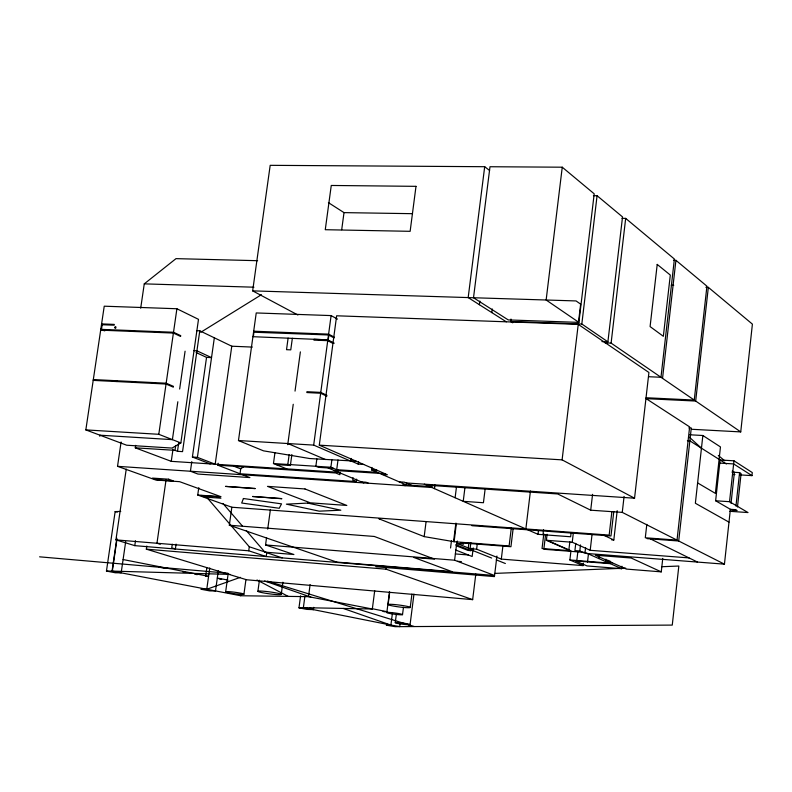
<?xml version="1.0" encoding="UTF-8"?>
<svg xmlns="http://www.w3.org/2000/svg" width="792" height="792" viewBox="0 0 792 792"><rect width="100%" height="100%" fill="white"/><g stroke="black" fill="none" stroke-linecap="round" stroke-linejoin="round"><path stroke-width="1.19" d="M729.739 511.305L748.014 512.553L729.541 501.692L733.976 460.805L720.096 459.984L715.631 500.772L731.907 510.187L737.095 510.543L735.58 509.662L730.382 509.306L724.442 564.161L585.13 553.351L579.803 550.984L574.913 550.608L575.764 543.352M731.036 503.336L734.392 472.299L732.303 470.983M691.446 429.264L740.738 431.907L752.4 324.126L708.335 287.348L705.86 287.278M735.966 506.078L739.579 472.616L731.966 472.151M737.481 506.969L741.084 473.567L739.579 472.616M739.807 474.883L751.974 475.636L752.301 472.586L733.976 460.805M646.817 524.363L645.292 537.778L677.021 540.124L689.634 426.888L646.381 398.802M646.104 397.742L694.247 400.069L706.929 286.179L675.923 260.311L673.467 260.251M724.442 564.161L678.704 540.995L691.287 427.987L688.842 427.858M740.738 431.907L695.683 401.049L708.335 287.348M689.624 434.768L702.86 435.501L695.366 503.257L728.996 522.146M662.538 378.348L675.923 260.311M661.261 571.864L631.184 558.014L595.297 555.222L626.383 569.082L661.261 571.864L662.765 558.419M677.021 540.124L622.255 512.384L624.086 496.426M621.641 568.706L610.325 563.676L575.368 560.914L587.05 565.933L621.641 568.706L621.928 566.24M406.187 482.952L634.55 498.208L648.925 372.488L578.239 324.354L336.649 315.79L319.295 445.153L387.387 474.774L382.071 474.428M694.247 400.069L611.107 343.114L625.68 218.384L621.977 218.325M587.476 562.28L588.476 553.727M689.02 557.905L590.198 550.301L592.05 534.452M598.871 558.588L599.148 556.162M605.494 562.775L605.92 559.132M611.86 511.8L609.167 535.105L231.838 507.227L197.733 495.03L198.772 487.674M607.484 562.419L607.771 559.984M613.8 511.503L610.969 535.986L471.923 525.69M570.884 551.41L569.884 559.964L608.909 563.053L609.187 560.617M610.325 563.676L610.612 561.221M611.602 539.827L613.81 539.986L617.196 510.662M569.844 541.688L568.844 550.143L546.381 540.283L547.094 534.283M571.072 533.085L570.636 536.768L538.006 534.323L527.799 529.828M590.198 550.301L572.24 542.243L573.378 532.59M576.814 560.508L577.823 551.925M579.803 550.984L580.506 544.936M601.93 341.609L607.9 341.847L622.532 216.919L597.079 195.703L593.416 195.664M468.765 548.569L476.616 549.183L501.306 559.093L583.061 565.617L583.348 563.181M608.909 563.053L585.041 552.45L585.605 547.579M622.255 512.384L590.713 510.187L592.574 494.337M538.006 534.323L538.441 530.66M542.985 534.699L543.569 529.808M543.807 533.848L542.045 548.519L570.933 550.747L547.252 540.352M545.579 534.62L543.827 549.262L585.041 552.45M634.55 498.208L562.102 459.865L580.645 304.148L576.081 300.94L252.658 290.872L270.191 165.33L484.694 166.706L489.585 170.478M578.893 322.393L594.198 193.812L562.251 167.201L489.991 166.736L473.507 297.743L508.226 319.918L578.893 322.393L546.143 300.01L562.251 167.201M607.9 341.847L581.823 324.007L597.079 195.703M511.335 527.739L509.108 545.965L454.103 541.718L424.175 536.61L378.942 518.809L380.477 518.918M513.147 528.521L510.939 546.718L460.796 542.837L463.627 543.965L457.043 543.461L457.35 541.035M530.432 491.03L525.858 528.947L424.334 484.169M476.616 549.183L477.22 544.312M485.1 489.258L483.437 502.732L463.231 501.326L464.894 487.951M146.797 546.015L146.342 549.163L246.589 579.764L472.656 599.643L475.814 574.052M512.741 322.799L510.692 321.493L510.988 319.057M496.93 556.043L494.416 576.606L375.933 566.735L376.071 565.666M501.306 559.093L502.94 545.718M450.559 548.005L451.47 540.728M453.578 541.51L455.875 523.126M454.103 541.718L456.38 523.443M126.245 469.092L115.919 539.877L134.818 545.648L494.545 575.507L454.598 560.211L456.885 541.867M491.802 312.592L492.258 308.949M468.27 547.985L468.874 543.104M470.854 542.589L470.102 548.668L457.043 543.461M456.073 545.708L467.973 550.42L470.913 550.658L471.21 548.282M473.22 547.935L472.161 556.489L455.727 550.034M424.175 536.61L426.027 522.067M432.204 485.05L431.887 487.496L117.533 466.33L121.097 441.995M434.491 488.644L434.957 484.971M484.694 166.706L468.181 297.584L506.335 321.829M455.113 497.742L456.489 486.773M479.407 304.712L479.863 301.069M386.833 612.523L389.506 591.743M388.13 604.484L389.704 592.258M392.476 612.82L390.901 625.086L386.318 625.175L395.129 626.67L672.26 625.096L678.833 566.033L661.548 566.726M395.257 622.641L396.356 614.067M400.049 624.165L399.732 626.581L390.901 625.086L303.376 607.652L304.91 596.178M402.514 614.681A7.95 0.653 7.4 0 0 391.486 612.592A7.95 0.653 7.4 0 0 390.02 613.533A7.95 0.653 7.4 0 0 402.514 614.681L403.455 607.355M410.216 607.533A11.197 0.95 7.4 0 0 394.723 604.553A11.197 0.95 7.4 0 0 392.594 605.929A11.197 0.95 7.4 0 0 410.216 607.533L411.929 594.079M410.068 624.68L413.968 594.079M303.376 607.652L372.329 609.008L374.705 590.664M472.656 599.643L386.13 569.201L386.407 567.003M351.044 458.41L350.688 461.132L313.682 445.104L238.471 440.54L256.232 312.949L331.106 315.592L337.491 319.097M353.054 477.625L352.737 480.081L356.331 481.576L356.647 479.13M356.162 461.192L309.741 458.538L263.479 450.836L238.471 440.54M363.667 464.458L358.251 464.112L358.578 461.667M406.326 484.942L371.567 469.884L371.884 467.428M116.85 538.213L112.058 571.101L240.689 595.742L308.504 596.663L310.118 584.555M339.184 470.745L330.888 467.25L331.858 459.904M300.584 595.822L298.98 607.83L306.821 609.394L313.394 609.632L313.701 607.345M338.006 459.954L336.709 469.696L377.24 472.339M340.213 472.27L339.887 474.715L335.709 472.972L217.879 465.211L218.156 463.231M314.701 334.432L314.82 333.59M281.229 594.485A11.781 0.98 7.6 0 0 264.33 591.287A11.781 0.98 7.6 0 0 263.142 592.842A11.781 0.98 7.6 0 0 281.229 594.485L282.883 582.229M341.708 229.72L344.005 212.622L328.413 202.633M313.682 445.104L331.106 315.592M328.868 335.165L328.225 339.887L252.935 336.689M316.85 458.915L315.86 466.27L318.394 467.329L333.382 468.3M288.11 338.095L286.526 349.688L290.763 349.866L292.357 338.263M135.64 445.381L135.284 447.827L171.26 461.34L286.813 468.923L273.468 463.528L274.973 452.529M257.905 591.268L259.41 580.239M246.322 530.591L264.894 552.123L293.901 554.509L265.558 544.946L266.548 537.649M267.716 529.135L270.379 509.682M287.734 444.678L293.238 404.276M295.03 391.109L300.366 351.886M289.139 454.707L287.813 464.458L290.377 465.508L291.872 454.558M356.331 481.576L240.025 473.764L240.699 468.884L243.639 466.637M225.661 591.753L228.215 573.368M240.689 595.742L241.015 593.406M249.282 546.767L266.765 552.568L266.221 556.538L248.728 550.796L249.282 546.767L207.494 498.158M243.926 594.267A9.217 0.752 7.7 0 0 230.581 591.763A9.217 0.752 7.7 0 0 229.878 592.98A9.217 0.752 7.7 0 0 243.926 594.267L245.946 579.566M196.762 330.68L199.782 330.799L231.769 346.213L215.186 464.221L197.406 457.36L192.397 457.033L206.544 357.39L196.079 352.529M205.653 576.328L206.831 567.953M218.325 570.715L215.503 590.961L209.662 590.891L200.93 589.228L206.761 589.298L209.751 567.943M253.48 335.719L253.796 333.392M336.689 562.072L229.334 525.225L231.838 507.227M176.081 544.114L175.388 548.995L171.745 547.856L172.26 544.233M191.783 461.637L190.427 471.24L197.95 474.052L249.886 477.576L242.57 474.745M197.406 457.36L214.335 337.818M166.053 479.833L156.965 543.253L160.261 544.272M177.834 401.752L172.399 439.639L99.96 435.194L99.802 436.283M179.655 389.04L185.081 351.193M171.26 461.34L173.012 449.163M199.782 330.799L182.546 451.628L177.497 451.301L175.002 450.341L175.705 445.46M177.497 451.301L178.715 442.807M180.853 442.946L198.495 319.344L176.903 308.751L104.237 306.197L85.833 429.898L126.651 445.213L172.032 448.074L180.853 442.946L158.796 434.303L85.833 429.898M125.69 541.678L121.166 572.814L115.335 572.774L106.455 571.072L115.147 511.592L120.76 511.424M134.818 545.648L135.442 540.738M158.796 434.303L176.903 308.751M116.909 381.566L117.028 380.754M140.699 308.197L144.263 283.863L176.002 258.637L257.618 260.697M112.316 571.111L116.929 539.441M104.891 330.769L101.515 329.244L102.188 324.73M200.742 332.293L261.449 294.703M206.821 589.248L240.332 577.348M494.941 573.398L625.759 568.161M206.633 576.328L208.573 576.338L123.097 559.548M106.455 571.072L112.276 571.101M344.005 212.622L412.523 213.682M671.289 285.189L673.744 285.259M112.058 571.101L230.086 574.408M144.263 283.863L253.935 287.199M510.692 321.493L581.823 324.007M298.98 607.83L305.544 608.058M605.098 342.877L611.107 343.114M101.604 323.908L114.276 324.403L114.157 325.195L101.485 324.71M253.697 331.204L328.611 334.135L334.244 337.125M101.515 329.244L100.812 329.215L104.198 330.739M100.792 329.353L173.517 332.254L180.715 335.65L180.596 336.452L173.399 333.066L100.673 330.155M231.769 346.213L252.321 347.084M193.901 350.678L196.921 350.807L211.533 357.618L206.544 357.39M648.678 376.725L660.973 377.269L674.398 259.033L625.68 218.384M645.955 398.643L695.683 401.049M93.317 379.566L166.162 383.219L173.428 386.347L173.309 387.169L166.043 384.031L93.199 380.378M687.407 440.718L689.862 440.857L726.363 463.954M719.75 463.092L733.639 463.924L751.974 475.636M319.295 445.153L562.102 459.865M732.511 474.438L734.946 474.586M135.284 447.827L175.002 450.341M273.468 463.528L330.888 467.25M371.567 469.884L376.933 470.23M276.062 464.577L290.377 465.508M333.967 470.398L384.991 473.735M286.684 468.874L338.432 472.27M715.631 500.772L729.541 501.692M399.128 481.823L404.385 482.17L411.553 485.288M426.611 485.169L557.687 493.951L590.713 510.187M361.459 481.922L366.023 482.229L368.379 483.219M429.64 486.506L402.841 484.704L405.148 485.694M197.733 495.03L220.998 496.703L179.606 481.675L155.806 480.021L117.533 466.33M647.044 538.649L678.704 540.995M546.381 540.283L572.24 542.243M229.334 525.225L374.309 536.461L434.521 559.142L413.87 557.469L452.083 571.656L335.669 561.993M611.582 562.746L612.285 562.795M455.341 553.935L468.29 554.974M265.558 544.946L454.598 560.211M457.449 561.3L461.419 561.627M115.919 539.877L248.728 550.796M146.342 549.163L386.13 569.201M39.6 556.826L227.601 573.18M217.305 578.031L228.086 580.12M219.216 578.952L221.641 579.427M308.504 596.663L372.329 609.008M158.697 567.112L164.716 568.29M182.784 571.834L185.189 572.309M194.822 574.2L197.228 574.675M371.913 608.632L387.635 611.83M382.972 611.414L385.377 611.909M115.147 511.592L117.355 512.058M267.231 581.061L414.176 626.502M264.894 552.123L282.219 557.865M264.607 580.952L310.86 597.118M343.233 608.434L390.803 625.066M217.879 465.211L240.025 473.764M192.397 457.033L210.226 463.904M234.066 466.3L240.699 468.884M455.806 544.649L470.913 550.658M471.072 549.846L491.644 558.043M496.218 559.865L505.355 563.508M328.145 467.963L363.815 482.912M287.892 443.54L325.502 459.538M569.884 559.964L583.061 565.617M350.727 460.845L358.251 464.112M604.256 535.481L613.81 539.986M326.928 395.357L320.77 392.406L306.95 391.703L306.831 392.545L320.651 393.248L326.809 396.188M650.45 538.907L697.475 562.063M253.965 332.224L328.502 334.966L334.036 337.907M333.076 343.481L327.73 340.669L313.939 340.115L314.048 339.283L327.838 339.837L334.254 343.203M256.954 579.982L288.189 596.386M309.87 607.781L313.325 609.592M252.658 290.872L297.901 315.008M697.613 482.922L715.374 493.367L720.463 446.926L702.86 435.501M718.294 455.42L724.69 460.796M689.357 437.174L701.455 448.193M222.918 503.445L242.293 525.908M114.563 327.472C115.998 330.729 116.79 324.334 114.563 327.472M657.212 264.419L650.093 326.581L663.349 336.313L670.309 275.062L657.212 264.419M415.998 186.338L410.137 231.314L325.264 229.71L331.264 185.467L415.998 186.338M243.421 498.514L241.699 503.019L279.23 508.276L281.536 503.861L243.421 498.514M307.742 503.088L286.387 504.157L319.245 511.167L340.827 510.197L307.742 503.088M408.672 624.779L407.326 624.72A7.514 0.584 7.4 0 1 395.852 623.017A7.514 0.584 7.4 0 1 401.524 622.928L403.475 623.175A7.514 0.584 7.4 0 1 409.484 624.294A7.514 0.584 7.4 0 1 408.672 624.779M168.607 479.209L152.529 478.091L157.311 479.803L173.349 480.922L168.607 479.209M304.999 488.961L267.488 486.367L310.296 502.821L346.827 505.445L304.999 488.961M254.678 488.426L225.482 486.387L255.212 488.634L254.678 488.426M281.348 498.544L252.608 496.485L281.863 498.732L281.348 498.544M216.493 496.614L200.831 495.485L205.276 497.079L220.899 498.208L216.493 496.614"/></g></svg>
